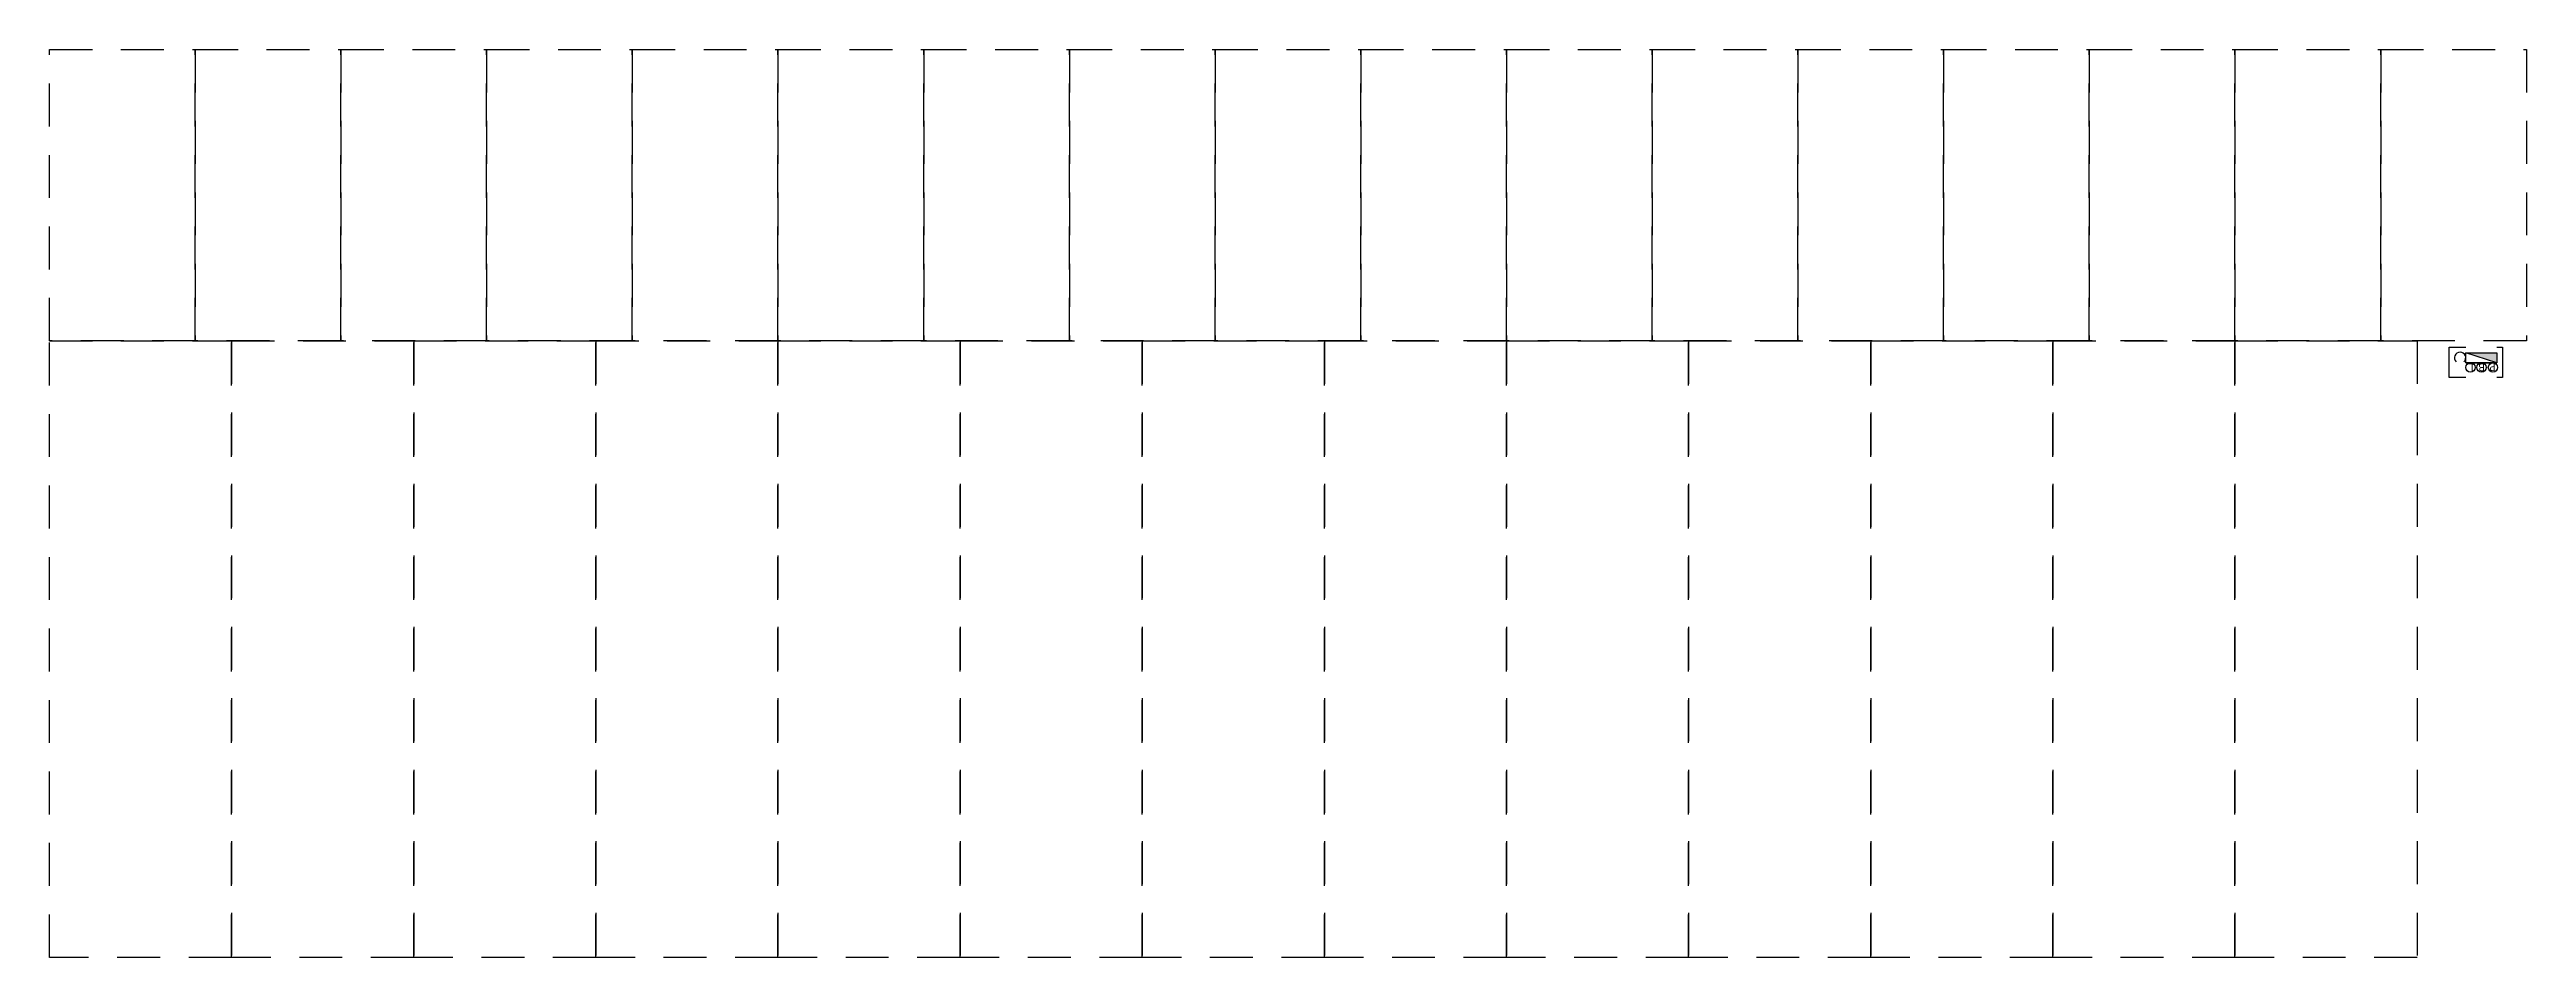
# Model space of a CAD drawing. Header units: millimetres. Extents: x 3775 to 244986, y 1861 to 55808.
# Drawn here: x 76505 to 77660, y 23857 to 24280 of the extents above; entities that cross this region are included whole.
import ezdxf
from ezdxf.enums import TextEntityAlignment as Align

# ---------------------------------------------------------------- set-up
doc = ezdxf.new("R2010")
doc.units = ezdxf.units.MM
doc.header["$LTSCALE"] = 100
doc.header["$MEASUREMENT"] = 0
doc.linetypes.add('-HID', pattern=[2.5, 1.5, -1])
doc.linetypes.add('HIDDEN', pattern=[2, 1, -1])
doc.layers.get('0').update_dxf_attribs({"linetype": 'CONTINUOUS'})
doc.layers.add('ELE9', color=9, linetype='CONTINUOUS')
doc.layers.add('IHC', color=3, linetype='CONTINUOUS')
doc.styles.add('MAP_맑은고딕', font='malgun_0.ttf')

# ---------------------------------------------------------------- blocks, each defined once
blk = doc.blocks.new('소화전(H)')
at = {"layer": 'IHC'}
h = blk.add_hatch(color=3, dxfattribs=at)
h.dxf.hatch_style = 1
h.paths.add_polyline_path([(-2.78, 0), (2.78, -1.8), (2.78, 0)])
at = {"linetype": 'HIDDEN', "ltscale": 0.2}
for points in [[(-2.78, -4.44), (-5.75, -4.44), (-5.75, 1), (-2.78, 1)], [(2.78, 1), (3.78, 1), (3.78, -4.44), (2.78, -4.44)]]:
    blk.add_lwpolyline(points, dxfattribs=at)
at = {"layer": 'IHC', "color": 3}
for p, q in [((2.78, -1.8), (-2.78, 0)), ((-2.78, -1.8), (2.78, -1.8))]:
    blk.add_line(p, q, dxfattribs=at)
blk.add_lwpolyline([(2.78, -1.8), (-2.78, -1.8), (-2.78, 0), (2.78, 0)], close=True, dxfattribs=at)
for centre in [(-1.95, -2.63), (0.05, -2.63), (2.08, -2.63)]:
    blk.add_circle(centre, 0.83, dxfattribs=at)
blk.add_arc((-3.78, -0.9), 1, 313.176, 226.824, dxfattribs=at)
at = {"layer": 'IHC', "color": 2, "style": 'MAP_맑은고딕'}
for s, p in [('L', (-1.84, -2.62)), ('B', (0.06, -2.62)), ('P', (2, -2.58))]:
    blk.add_text(s, height=1.38, rotation=180, dxfattribs=at).set_placement(p, align=Align.MIDDLE_CENTER)
blk = doc.blocks.new('A$C5041cb64')
at = {"xscale": 100, "yscale": 100, "zscale": 100}
blk.add_blockref('소화전(H)', (-391612, 115811), dxfattribs=at)
blk = doc.blocks.new('KEY PLAN_계단실G')
at = {"layer": 'ELE9', "color": 253, "linetype": '-HID', "ltscale": 0.1}
for points in [[(-2751.84, -1092.7), (-2700.88, -1092.7), (-2700.88, -1194.62), (-2751.84, -1194.62)], [(-2700.88, -1092.7), (-2649.92, -1092.7), (-2649.92, -1194.62), (-2700.88, -1194.62)], [(-2649.92, -1092.7), (-2598.96, -1092.7), (-2598.96, -1194.62), (-2649.92, -1194.62)], [(-2598.96, -1092.7), (-2548, -1092.7), (-2548, -1194.62), (-2598.96, -1194.62)], [(-2548, -1092.7), (-2497.04, -1092.7), (-2497.04, -1194.62), (-2548, -1194.62)], [(-2497.04, -1092.7), (-2446.08, -1092.7), (-2446.08, -1194.62), (-2497.04, -1194.62)], [(-2446.08, -1092.7), (-2395.12, -1092.7), (-2395.12, -1194.62), (-2446.08, -1194.62)], [(-2395.12, -1092.7), (-2344.16, -1092.7), (-2344.16, -1194.62), (-2395.12, -1194.62)], [(-2344.16, -1092.7), (-2293.2, -1092.7), (-2293.2, -1194.62), (-2344.16, -1194.62)], [(-2293.2, -1092.7), (-2242.24, -1092.7), (-2242.24, -1194.62), (-2293.2, -1194.62)], [(-2242.24, -1092.7), (-2191.28, -1092.7), (-2191.28, -1194.62), (-2242.24, -1194.62)], [(-2191.28, -1092.7), (-2140.32, -1092.7), (-2140.32, -1194.62), (-2191.28, -1194.62)], [(-2140.32, -1092.7), (-2089.36, -1092.7), (-2089.36, -1194.62), (-2140.32, -1194.62)], [(-2089.36, -1092.7), (-2038.4, -1092.7), (-2038.4, -1194.62), (-2089.36, -1194.62)], [(-2038.4, -1092.7), (-1987.44, -1092.7), (-1987.44, -1194.62), (-2038.4, -1194.62)], [(-1987.44, -1092.7), (-1936.48, -1092.7), (-1936.48, -1194.62), (-1987.44, -1194.62)], [(-1936.48, -1092.7), (-1885.52, -1092.7), (-1885.52, -1194.62), (-1936.48, -1194.62)], [(-2751.84, -1194.62), (-2688.14, -1194.62), (-2688.14, -1410.22), (-2751.84, -1410.22)], [(-2688.14, -1194.62), (-2624.44, -1194.62), (-2624.44, -1410.22), (-2688.14, -1410.22)], [(-2624.44, -1194.62), (-2560.74, -1194.62), (-2560.74, -1410.22), (-2624.44, -1410.22)], [(-2560.74, -1194.62), (-2497.04, -1194.62), (-2497.04, -1410.22), (-2560.74, -1410.22)], [(-2497.04, -1194.62), (-2433.34, -1194.62), (-2433.34, -1410.22), (-2497.04, -1410.22)], [(-2433.34, -1194.62), (-2369.64, -1194.62), (-2369.64, -1410.22), (-2433.34, -1410.22)], [(-2369.64, -1194.62), (-2305.94, -1194.62), (-2305.94, -1410.22), (-2369.64, -1410.22)], [(-2305.94, -1194.62), (-2242.24, -1194.62), (-2242.24, -1410.22), (-2305.94, -1410.22)], [(-2242.24, -1194.62), (-2178.54, -1194.62), (-2178.54, -1410.22), (-2242.24, -1410.22)], [(-2178.54, -1194.62), (-2114.84, -1194.62), (-2114.84, -1410.22), (-2178.54, -1410.22)], [(-2114.84, -1194.62), (-2051.14, -1194.62), (-2051.14, -1410.22), (-2114.84, -1410.22)], [(-2051.14, -1194.62), (-1987.44, -1194.62), (-1987.44, -1410.22), (-2051.14, -1410.22)], [(-1987.44, -1194.62), (-1923.74, -1194.62), (-1923.74, -1410.22), (-1987.44, -1410.22)]]:
    blk.add_lwpolyline(points, close=True, dxfattribs=at)
at = {"color": 253, "linetype": '-HID', "ltscale": 0.1, "xscale": 0.01959999999999999, "yscale": 0.01959999999999999, "zscale": 0.01959999999999999}
blk.add_blockref('A$C5041cb64', (5774.31, -3468.65), dxfattribs=at)

msp = doc.modelspace()

# ---------------------------------------------------------------- block references
at = {"xscale": 1.333333333333333, "yscale": 1.333333333333333, "zscale": 1.333333333333333}
msp.add_blockref('KEY PLAN_계단실G', (80173.8, 25736.9), dxfattribs=at)

doc.saveas('drawing.dxf')
